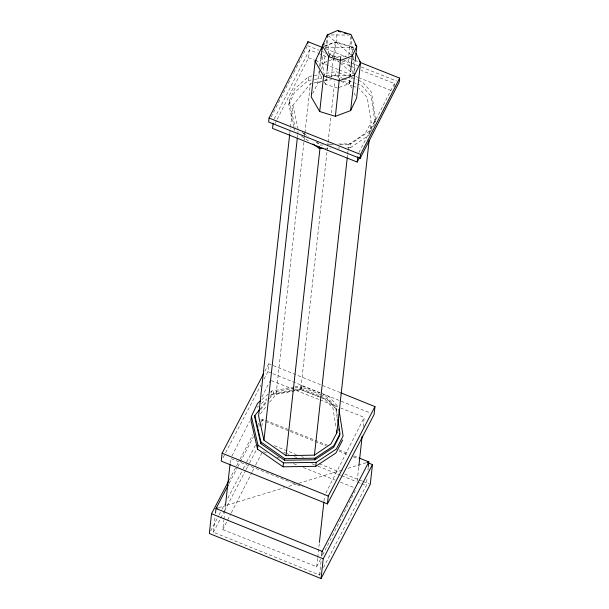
<?xml version="1.0" encoding="UTF-8"?>
<svg xmlns="http://www.w3.org/2000/svg" width="609" height="609" viewBox="0 0 609 609"><rect width="100%" height="100%" fill="white"/><g stroke="black" fill="none" stroke-linecap="round" stroke-linejoin="round"><path stroke-width="0.46" stroke-dasharray="3.04 2.28" d="M320.425 573.404L319.55 575.079L213.386 532.243L215.198 515.823M320.555 559.161L316.718 566.735L222.795 529.617L223.83 520.253M223.929 519.325L224.554 513.707M224.652 512.77L225.376 506.216M230.133 463.167L230.651 458.486L291.216 482.427M293.652 126.687L288.856 104.573L289.29 100.622L294.977 88.48L308.58 76.597L320.494 74.443M289.762 133.653L290.386 127.989M290.485 127.045L292.883 105.334L310.384 83.669L313.117 83.144M261.878 426.391L262.685 419.099L327.612 445.293M263.994 379.201L267.922 371.68L268.79 363.771L339.86 392.447M297.405 137.177L297.618 135.289M297.717 134.345L298.136 130.57M293.926 387.042L271.743 391.008L271.302 394.959L300.884 389.669L328.662 400.448L338.208 411.418M277.255 119.158L308.596 57.809L309.471 49.9L317.35 53.029M269.406 398.651L273.532 393.475L273.707 391.899L293.865 388.245M288.856 104.573L294.543 92.431L308.146 80.548L308.58 76.597M269.68 402.199L276.09 394.259L304.439 137.474M304.546 136.53L304.858 133.698M304.964 132.754L310.384 83.669M312.752 93.641L317.791 83.022L319.131 70.857M319.649 66.175L320.273 60.557M319.656 70.477L319.352 73.247L322.032 78.005M320.06 66.792L320.776 60.337M321.248 69.152L324.285 62.605L325.305 53.386M325.815 48.781L326.934 38.633M337.561 88.039L325.617 84.362L326.226 78.827M326.325 77.906L327.041 71.451M331.342 76.795L335.27 41.785L352.969 46.984L353.913 49.108M334.303 58.609L337.15 32.795M276.09 394.259L300.747 389.577L327.01 151.679M327.109 150.735L327.528 146.959M327.634 146.015L327.947 143.176M328.053 142.232L330.862 116.745M331.281 112.969L334.828 80.875M300.884 389.669L301.318 385.718L319.55 392.797M273.532 393.475L301.021 388.504L301.196 386.921L319.794 394.221M329.218 76.734L335.635 75.577L336.069 71.626L337.82 72.304M338.68 77.899L339.084 74.207M350.061 66.823L348.036 62.719L348.447 59.035M348.85 55.343L350.891 36.905M351.644 88.023L349.155 82.991L349.673 78.317M349.779 77.381L350.502 70.827M352.565 52.108L353.083 47.433L352.969 46.984L351.629 47.182M339.228 87.399L349.216 83.585L349.825 78.051M349.931 77.13L350.639 70.674M353.905 72.357L355.131 61.296M347.366 156.825L347.572 154.937M347.678 153.993L347.99 151.161M348.089 150.217L348.721 144.554L365.309 133.264L371.14 122.28L367.28 97.653L359.074 88.374M347.518 147.827L350.358 147.774L350.792 143.823L369.176 131.323L375.616 119.212L371.452 92.165L362.347 81.85L357.97 80.144M316.718 566.735L317.647 558.308M317.753 557.372L319.405 542.398M323.95 501.222L324.574 495.604M319.55 575.079L321.263 559.572M369.891 133.607L371.14 122.28M375.616 119.212L375.174 123.163L371.018 96.115L361.913 85.8L357.536 84.095M394.046 87.072L394.434 83.562L361.152 70.378M357.201 481.019L358.747 466.974M363.192 426.734L364.228 417.378L339.457 407.573M323.478 567.55L366.237 485.639L367.143 477.433M367.943 470.14L368.247 467.4M349.216 83.585L352.071 77.609M325.853 493.084L364.228 417.378M322.686 554.959L356.372 488.502M271.195 116.966L280.597 98.513M281.023 97.668L293.424 73.339M293.85 72.501L307.103 46.49M231.93 455.966L249.477 421.481M261.893 397.083L270.449 380.26M222.795 529.617L230.925 513.631M231.351 512.793L251.898 472.417M252.324 471.579L255.323 465.687M255.75 464.85L262.167 452.228M274.263 118.824L309.471 49.9M275.108 123.361L276.829 120.003M358.937 152.471L394.434 83.562M264.862 371.3L268.79 363.771M222.978 457.77L225.163 453.591M225.596 452.753L260.941 385.048M229.091 483.455L237.381 467.575M237.814 466.738L253.519 436.645M258.756 426.62L260.5 423.278M260.941 422.44L262.685 419.099M213.386 532.243L224.287 511.347M224.729 510.509L245.671 470.384M246.105 469.554L249.157 463.7M249.599 462.863L256.579 449.488M229.113 480.113L236.14 466.661M236.581 465.824L239.657 459.932M240.098 459.095L252.849 434.704M258.117 424.618L259 422.935M210.668 530.987L218.578 515.853M219.019 515.008L221.653 509.961M222.095 509.124L224.729 504.077M227.812 498.192L242.755 469.6M243.189 468.763L246.272 462.87M246.706 462.033L255.498 445.217M374.748 123.97L368.742 135.282L350.358 147.774M260.165 408.898L267.229 400.029M270.175 396.33L273.707 391.899M260.576 409.743L267.054 401.605M260.347 413.755L266.179 406.538M261.801 399.671L269.612 392.866M270.32 392.242L271.743 391.008M257.105 407.337L258.521 406.096M261.36 403.622L267.046 398.674M324.285 62.605L332.628 59.271M324.643 45.964L335.43 41.899M324.239 46.467L335.163 42.166L353.083 47.433L353.235 50.189M317.791 83.022L323.676 80.708M324.513 80.373L327.878 79.056M218.73 507.7L226.008 505.478M226.921 505.204L284.236 487.725M288.788 486.34L297.885 483.569M298.798 483.287L342.464 469.973M347.929 468.313L366.123 462.764M314.031 82.969L331.38 79.68M325.99 73.445L336.069 71.626M308.146 80.548L313.643 79.551M314.556 79.391L321.887 78.059M294.779 388.085L301.196 386.921M294.847 386.875L301.318 385.718M332.445 56.576L347.549 56.074M326.447 75.874L350.807 75.143M328.091 144.219L331.875 144.15M338.497 144.036L350.792 143.823M323.173 145.003L320.334 145.049L316.528 142.392M330.74 144.866L333.58 144.82M340.203 144.698L348.721 144.554M324.818 148.215L330.489 148.116M338.056 147.987L339.951 147.957M325.518 47.456L353.083 47.433M331.144 34.964L349.193 35.056M342.89 81.149L349.155 82.991M342.03 60.923L348.036 62.719M323.021 394.145L329.096 396.497L338.642 407.467M338.695 72.646L347.457 76.056M351.835 77.762L357.095 79.802M335.635 75.577L342.639 78.302M343.514 78.645L352.276 82.048M353.151 82.39L356.661 83.753M341.04 81.332L352.208 85.694M353.06 86.029L356.501 87.369M300.747 389.577L319.634 396.954M320.494 397.289L324.787 398.964L332.994 408.243L336.138 428.31M320.677 394.571L326.881 396.999L335.978 407.193L337.226 415.429M301.021 388.504L319.618 395.804M320.501 396.147L326.706 398.583L335.803 408.768L337.188 417.926M318.225 53.371L326.987 56.843M333.123 59.271L338.376 61.357M341.877 62.742L349.764 65.863M350.639 66.214L355.892 68.292M308.596 57.809L314.731 60.238M315.607 60.58L338.376 69.601M339.251 69.951L350.639 74.465M355.9 76.544L357.65 77.236M358.526 77.587L390.932 90.421M271.332 380.61L319.108 399.519M319.991 399.869L338.574 407.223M263.484 451.741L267.024 453.142M276.752 456.994L279.409 458.044M293.561 463.647L297.101 465.048M303.29 467.499L335.14 480.098M340.446 482.199L353.722 487.451M292.092 482.77L296.484 484.505M297.359 484.855L302.627 486.934M325.602 48.705L346.757 57.109M347.64 57.459L353.806 59.91M354.689 60.261L358.214 61.654M307.53 45.652L318.994 50.204M322.519 51.605L324.285 52.305M330.451 54.757L339.266 58.258M343.674 60.009L349.848 62.461M350.731 62.811L357.78 65.612M361.304 67.013L396.573 81.012M267.922 371.68L320.562 392.919M321.445 393.269L369.701 412.742M339.023 449.891L348.668 453.789M353.936 455.913L358.32 457.679M260.759 419.571L325.838 445.818M339.03 451.132L348.706 455.037M353.098 456.811L358.381 458.935M274.408 445.712L296.393 454.58M301.668 456.704L303.427 457.42M319.261 463.799L339.487 471.96M344.763 474.084L362.355 481.179M363.23 481.536L369.389 484.018M283.756 452.365L285.514 453.073M286.39 453.423L289.024 454.489M294.284 456.613L296.918 457.671M311.831 463.693L314.465 464.751M317.974 466.167L340.789 475.37M341.664 475.728L356.585 481.742M357.46 482.1L360.97 483.516M361.845 483.873L366.237 485.639M303.51 133.188L308.101 136.386M316.513 142.232L319.573 144.363M301.539 136.081L309.189 141.402M302.049 132.282L306.624 135.48M328.144 52.854L333.138 57.048M337.424 60.641L339.563 62.445M340.279 63.039L353.129 73.834M328.053 35.55L350.845 54.726M324.27 81.979L325.617 84.362M354.126 93.055L355.374 95.567M351.682 70.104L353.304 73.385M292.883 105.334L298.045 128.727M289.29 100.622L295.091 127.342M293.858 127.608L294.657 131.293M322.336 56.652L323.448 73.202M327.345 34.949L328.434 52.914M351.149 36.007L352.109 53.074M353.578 56.629L354.408 72.265"/><path stroke-width="0.91" d="M340.697 56.987L339.084 74.207M339.38 78.607L335.384 116.334L319.71 111.523L311.207 96.907L315.135 61.342L321.719 47.456L322.641 46.931M228.672 480.958L211.529 513.752L209.351 533.507L321.042 578.55L370.272 484.368L372.449 464.614L368.049 462.84M215.495 513.09L215.997 508.53L228.215 485.129M263.552 373.804L222.11 453.21L221.234 461.112L327.406 503.947L374.086 414.508L374.961 406.606L340.743 392.805M225.482 505.28L230.027 464.104M322.07 47.304L307.964 41.701L269.064 118.047L268.63 122.006L360.163 158.409L399.215 82.063L399.649 78.112L359.98 62.354M273.114 123.14L272.535 128.408L357.201 162.055L359.797 157.015M260.378 400.905L257.538 403.386L251.403 416.396L250.969 420.347L257.516 449.122L283.04 466.814L315.751 466.319L335.932 452.989L342.661 439.995M259.571 409.636L254.859 415.551L254.691 417.135L260.789 443.611L284.525 460.229L314.845 459.787L333.679 447.303L339.814 435.306L339.54 433.479M289.656 134.597L258.597 415.924L263.956 440.216L286.047 455.646L314.427 455.144L331.022 443.854L336.853 432.87L369.161 140.215M257.516 449.122L257.95 445.171L251.403 416.396M260.789 443.611L260.964 442.027L254.859 415.551M263.956 440.216L297.306 138.121M307.796 43.285L307.964 41.701M321.506 49.329L321.719 47.456L321.841 49.299M320.874 59.416L322.405 45.584L324.475 43.81M327.14 36.791L327.345 34.949L328.076 34.256M319.71 111.523L323.63 75.958L324.468 74.032M283.04 466.814L283.474 462.863L257.95 445.171M327.14 70.53L328.67 56.698L330.055 53.714M284.525 460.229L284.7 458.646L260.964 442.027M322.922 148.253L319.139 148.314L319.314 146.731M286.047 455.646L320.022 147.88M350.746 69.753L352.268 55.921L351.781 54.201M355.131 61.296L356.76 46.543L355.085 44.663M335.384 116.334L350.632 110.594L354.552 75.029L353.875 73.149M314.427 455.144L347.259 157.769M314.845 459.787L315.02 458.204L333.854 445.719L339.989 433.73L337.774 419.091M315.751 466.319L316.193 462.368L336.366 449.039L343.103 436.044L338.931 409.309M357.201 162.055L357.78 156.787M360.163 158.409L360.597 154.458L399.649 78.112M319.405 542.398L323.851 502.159M321.666 555.926L322.169 551.366L368.848 461.934L359.203 458.037M327.406 503.947L328.274 496.046L374.961 406.606M321.042 578.55L323.219 558.796L372.449 464.614M358.853 466.045L362.157 436.09M368.346 466.486L368.848 461.934L367.029 462.482M356.76 46.543L352.268 55.921L340.614 60.375L328.67 56.698L322.405 45.584L327.345 34.949L337.599 30.45L351.02 34.576L356.356 45.721M350.632 110.594L356.615 98.087L360.543 62.521L359.569 61.25M316.383 60.131L315.135 61.342L323.63 75.958L339.312 80.769L354.552 75.029L360.543 62.521L355.983 53.295M217.816 507.975L215.997 508.53L322.169 551.366M350.03 34.431L350.662 34.363M284.7 458.646L315.02 458.204M283.474 462.863L316.193 462.368M338.216 31.204L340.789 31.973M344.222 33.008L346.803 33.777M269.064 118.047L360.597 154.458M222.11 453.21L328.274 496.046M211.529 513.752L323.219 558.796M313.018 144.059L319.139 148.314M336.427 430.129L336.853 432.87M338.848 428.903L339.122 430.73"/></g></svg>
